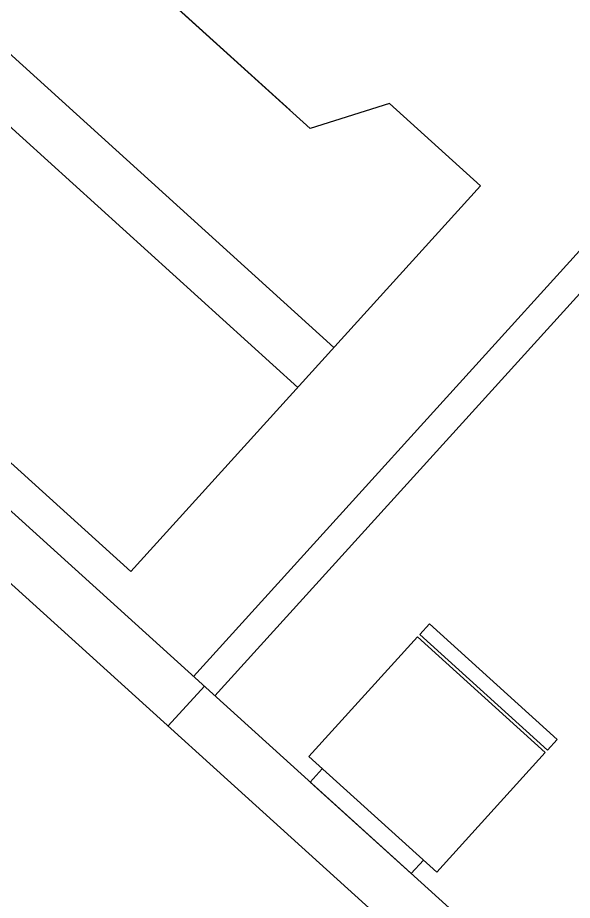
# Model space of a CAD drawing. Extents: x -15 to 8521, y -5327 to 1905.
# Drawn here: x 6568.6 to 6723, y -2101.7 to -1855.7 of the extents above; entities that cross this region are included whole.
import ezdxf

# ---------------------------------------------------------------- set-up
doc = ezdxf.new("R2010")
doc.units = 0
for name, color, linetype in [('AR-DIV', 2, 'Continuous'), ('AR-EQP', 1, 'Continuous'), ('AR-ESQ', 2, 'Continuous'), ('AR-MOB', 2, 'Continuous')]:
    doc.layers.add(name, color=color, linetype=linetype)

# ---------------------------------------------------------------- blocks, each defined once
blk = doc.blocks.new('4')
at = {"color": 2}
for p, q in [((274.4834, -167.6866), (276.5834, -167.6866)), ((274.4834, -167.8366), (276.5834, -167.8366))]:
    blk.add_line(p, q, dxfattribs=at)
at = {"color": 1}
for points in [[(274.4834, -166.9941), (274.4834, -168.4441), (274.8254, -168.4441)], [(276.2414, -168.4441), (276.5834, -168.4441), (276.5834, -166.9941), (274.4834, -166.9941), (274.4834, -166.9941)], [(274.8254, -168.4441), (274.9427, -168.2445), (276.0491, -168.2445)], [(276.2414, -168.4441), (276.1241, -168.2445), (275.0177, -168.2445)]]:
    blk.add_lwpolyline(points, dxfattribs=at)
blk = doc.blocks.new('FRIGOBAR')
at = {"color": 1}
for p, q in [((2136.0168, 1078.2512), (2135.6368, 1078.2512)), ((2135.6368, 1078.2012), (2135.6368, 1078.2512)), ((2136.0168, 1078.2012), (2136.0168, 1078.2512))]:
    blk.add_line(p, q, dxfattribs=at)
at = {"color": 2}
for p, q in [((2136.0668, 1078.2012), (2135.5868, 1078.2012)), ((2135.5868, 1077.7512), (2135.5868, 1078.2012)), ((2136.0668, 1077.7512), (2136.0668, 1078.2012)), ((2136.0668, 1077.7512), (2135.5868, 1077.7512)), ((2136.0668, 1077.7412), (2135.5868, 1077.7412)), ((2135.5868, 1077.7012), (2135.5868, 1077.7412)), ((2136.0668, 1077.7012), (2136.0668, 1077.7412)), ((2136.0668, 1077.7012), (2135.5868, 1077.7012))]:
    blk.add_line(p, q, dxfattribs=at)
blk = doc.blocks.new('ARM-ALTO')
at = {"color": 0, "linetype": 'Continuous', "lineweight": 15}
for p, q in [((2109.7842, 1073.1184), (2109.3042, 1073.1184)), ((2109.3042, 1072.2184), (2109.3042, 1073.1184)), ((2109.7842, 1073.1184), (2109.7842, 1072.2184)), ((2109.7842, 1072.2184), (2109.3042, 1072.2184)), ((2109.7842, 1072.2184), (2109.3042, 1072.2184)), ((2109.7842, 1072.2184), (2109.3042, 1072.2184))]:
    blk.add_line(p, q, dxfattribs=at)
at = {"color": 0}
for p, q in [((2109.7842, 1073.1004), (2109.3042, 1073.1004)), ((2109.3162, 1072.2364), (2109.3162, 1073.1004)), ((2109.8026, 1072.7684), (2109.8026, 1072.5684)), ((2109.8026, 1072.7684), (2109.8776, 1072.6684)), ((2109.8776, 1072.6684), (2109.8026, 1072.5684)), ((2109.7842, 1072.2364), (2109.3042, 1072.2364))]:
    blk.add_line(p, q, dxfattribs=at)

msp = doc.modelspace()

# ---------------------------------------------------------------- linework, layer by layer
at = {"layer": 'AR-DIV'}
for p, q in [((6867.577, -1763.434), (6617.576, -2039.333)), ((6873.509, -1768.802), (6623.504, -2044.704))]:
    msp.add_line(p, q, dxfattribs=at)
at = {"layer": 'AR-ESQ'}
for p, q in [((6435.283, -1874.15), (7537.369, -2872.79)), ((6440.031, -1898.695), (6966.162, -2375.441)), ((6620.555, -2042.002), (6610.475, -2053.126))]:
    msp.add_line(p, q, dxfattribs=at)

# ---------------------------------------------------------------- block references
at = {"layer": 'AR-EQP', "xscale": 100, "yscale": 100, "zscale": 100, "rotation": 137.8191666667036}
msp.add_blockref('4', (15726.909, -32815.658), dxfattribs=at)
at = {"layer": 'AR-MOB', "xscale": 100, "yscale": 100, "zscale": 100}
for name, p, rotation in [('FRIGOBAR', (237336.743, -65594.874), 137.8191666666758), ('ARM-ALTO', (-58541.352, -229610.7), 47.02940734505592)]:
    msp.add_blockref(name, p, dxfattribs=dict(at, rotation=rotation))

doc.saveas('drawing.dxf')
